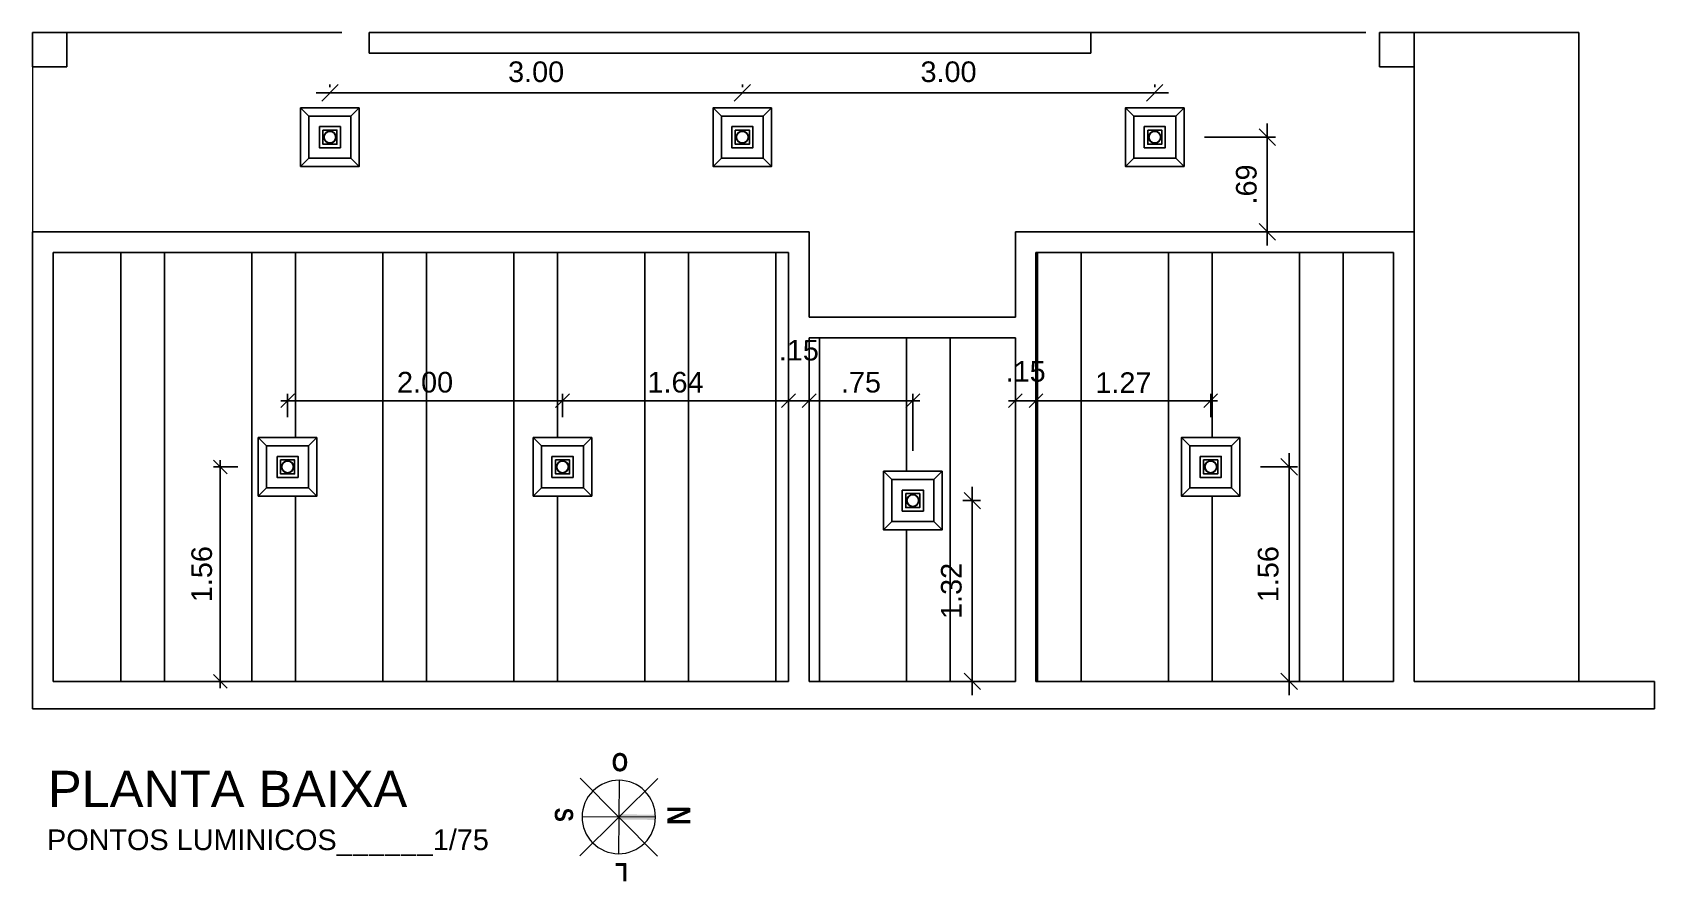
# Model space of a CAD drawing. Header units: metres. Extents: x 1186 to 11427, y -5173 to 11421.
# Drawn here: x 1244.27 to 1256.07, y 1435.69 to 1441.87 of the extents above; entities that cross this region are included whole.
import ezdxf

# ---------------------------------------------------------------- set-up
doc = ezdxf.new("R2010")
doc.units = ezdxf.units.M
doc.header["$LTSCALE"] = 8
doc.linetypes.add('DASHED2', pattern=[0.375, 0.25, -0.125])
doc.layers.get('0').update_dxf_attribs({"lineweight": 5})
for name, color, linetype in [('A-COTAS', 3, 'Continuous'), ('ARQ-ELEV6', 1, 'Continuous'), ('ARQ-PAR', 5, 'Continuous'), ('ARQ-PROJ', 7, 'DASHED2'), ('KIRYA - TEXTO', 7, 'Continuous'), ('LD_Luminárias', 220, 'Continuous')]:
    doc.layers.add(name, color=color, linetype=linetype)
for name, color, linetype, lineweight in [('KIRYA - COTAS', 7, 'Continuous', 5), ('KIRYA - PISO', 7, 'Continuous', 5), ('KIRYA - SÍMBOLO', 7, 'Continuous', 5)]:
    doc.layers.add(name, color=color, linetype=linetype, lineweight=lineweight)
doc.layers.add('KIRYA - Defpoints', color=7, linetype='Continuous', plot=False)
doc.styles.add('EA_140_1-75', font='swissl.ttf', dxfattribs={"height": 0.263})
doc.styles.add('EA_60_1-100', font='swissl.ttf', dxfattribs={"height": 0.15})
doc.styles.add('EA_60_1-75', font='swissl.ttf', dxfattribs={"height": 0.113})
doc.styles.add('EA_80_1-75', font='swissl.ttf', dxfattribs={"height": 0.15})
doc.styles.add('TECHNIC_BOLD', font='techb___.ttf')
doc.dimstyles.new('1-100', dxfattribs={"dimtxt": 0.15, "dimasz": 0.12, "dimexe": 0.06, "dimexo": 0.15, "dimgap": 0.075, "dimtad": 1, "dimzin": 4, "dimdsep": 46, "dimtxsty": 'EA_60_1-100', "dimblk1": 'OBLIQUE', "dimblk2": 'OBLIQUE', "dimsah": 1, "dimcen": 0.09, "dimdle": 0.1, "dimclrd": 144, "dimclre": 144, "dimclrt": 256, "dimadec": 0, "dimazin": 0, "dimtfac": 1, "dimtofl": 0, "dimtmove": 2, "dimatfit": 3, "dimldrblk": 'OBLIQUE', "dimfxl": 1, "dimtolj": 1, "dimtzin": 0, "dimarcsym": 0})
doc.dimstyles.new('1-75', dxfattribs={"dimtxt": 0.113, "dimasz": 0.1, "dimexe": 0.05, "dimexo": 0.15, "dimgap": 0.057, "dimtad": 1, "dimzin": 4, "dimdsep": 46, "dimtxsty": 'EA_60_1-75', "dimblk1": 'OBLIQUE', "dimblk2": 'OBLIQUE', "dimsah": 1, "dimcen": 0.09, "dimdle": 0.05, "dimclrd": 144, "dimclre": 144, "dimclrt": 256, "dimadec": 0, "dimazin": 0, "dimtfac": 1, "dimtofl": 0, "dimtmove": 2, "dimatfit": 3, "dimldrblk": 'OBLIQUE', "dimfxl": 1, "dimtolj": 1, "dimtzin": 0, "dimarcsym": 0})

# ---------------------------------------------------------------- blocks, each defined once
blk = doc.blocks.new('hehhehehe')
at = {"color": 224}
for points in [[(3287.4308, 1425.6228), (3287.5508, 1425.6228), (3287.5508, 1425.7428), (3287.4308, 1425.7428)], [(3287.4508, 1425.6428), (3287.5308, 1425.6428), (3287.5308, 1425.7228), (3287.4508, 1425.7228)]]:
    blk.add_lwpolyline(points, close=True, dxfattribs=at)
for radius in [0.034, 0.0331]:
    blk.add_circle((3287.4908, 1425.6828), radius, dxfattribs=at)
blk = doc.blocks.new('rfr')
at = {"color": 204}
for p, q in [((1658.4414, 796.1118), (1658.3988, 796.1544)), ((1658.6562, 796.1118), (1658.6988, 796.1544)), ((1658.4414, 795.897), (1658.3988, 795.8544)), ((1658.6562, 795.897), (1658.6988, 795.8544))]:
    blk.add_line(p, q, dxfattribs=at)
for points in [[(1658.6988, 796.1544), (1658.6988, 795.8544), (1658.3988, 795.8544), (1658.3988, 796.1544)], [(1658.6562, 796.1118), (1658.6562, 795.897), (1658.4414, 795.897), (1658.4414, 796.1118)]]:
    blk.add_lwpolyline(points, close=True, dxfattribs=at)
at = {"layer": 'LD_Luminárias', "xscale": -0.900000000000091, "yscale": 0.900000000000091, "zscale": 0.900000000000091, "rotation": 180}
blk.add_blockref('hehhehehe', (-1300.1929, 2079.1189), dxfattribs=at)
blk = doc.blocks.new('_OBLIQUE')
at = {"color": 0, "linetype": 'ByBlock'}
blk.add_line((-0.5, -0.5), (0.5, 0.5), dxfattribs=at)
blk = doc.blocks.new('*D591')
at = {"layer": 'Defpoints', "color": 0, "transparency": 16777216}
for p in [(1245.917, 1438.707), (1245.64, 1437.147), (1246.712, 1437.147)]:
    blk.add_point(p, dxfattribs=at)
at = {"layer": 'KIRYA - COTAS', "color": 144, "lineweight": -2, "transparency": 16777216}
for p, q in [((1245.767, 1438.707), (1245.59, 1438.707)), ((1245.64, 1438.757), (1245.64, 1437.097)), ((1246.562, 1437.147), (1245.59, 1437.147))]:
    blk.add_line(p, q, dxfattribs=at)
at = {"layer": 'KIRYA - COTAS', "color": 144, "lineweight": -2, "transparency": 16777216, "xscale": 0.1, "yscale": 0.1, "zscale": 0.1}
for p, rotation in [((1245.64, 1438.707), 90), ((1245.64, 1437.147), 270)]:
    blk.add_blockref('_OBLIQUE', p, dxfattribs=dict(at, rotation=rotation))
at = {"layer": 'KIRYA - COTAS', "transparency": 16777216, "insert": (1245.506, 1437.927), "char_height": 0.15, "attachment_point": 5, "rotation": 90, "style": 'EA_80_1-75'}
blk.add_mtext('\\A1;1.56', dxfattribs=at)
blk = doc.blocks.new('*D592')
at = {"layer": 'Defpoints', "color": 0, "transparency": 16777216}
for p in [(1248.13, 1439.188), (1246.13, 1438.92), (1248.13, 1438.92)]:
    blk.add_point(p, dxfattribs=at)
at = {"layer": 'KIRYA - COTAS', "color": 144, "lineweight": -2, "transparency": 16777216}
for p, q in [((1246.08, 1439.188), (1248.18, 1439.188)), ((1246.13, 1439.07), (1246.13, 1439.238)), ((1248.13, 1439.07), (1248.13, 1439.238))]:
    blk.add_line(p, q, dxfattribs=at)
at = {"layer": 'KIRYA - COTAS', "color": 144, "lineweight": -2, "transparency": 16777216, "xscale": 0.1, "yscale": 0.1, "zscale": 0.1, "rotation": 180}
blk.add_blockref('_OBLIQUE', (1246.13, 1439.188), dxfattribs=at)
at = {"layer": 'KIRYA - COTAS', "color": 144, "lineweight": -2, "transparency": 16777216, "xscale": 0.1, "yscale": 0.1, "zscale": 0.1}
blk.add_blockref('_OBLIQUE', (1248.13, 1439.188), dxfattribs=at)
at = {"layer": 'KIRYA - COTAS', "transparency": 16777216, "insert": (1247.13, 1439.322), "char_height": 0.15, "attachment_point": 5, "style": 'EA_80_1-75'}
blk.add_mtext('\\A1;2.00', dxfattribs=at)
blk = doc.blocks.new('*D593')
at = {"layer": 'Defpoints', "color": 0, "transparency": 16777216}
for p in [(1249.774, 1439.188), (1249.774, 1439.188), (1248.13, 1438.92)]:
    blk.add_point(p, dxfattribs=at)
at = {"layer": 'KIRYA - COTAS', "color": 144, "lineweight": -2, "transparency": 16777216}
for p, q in [((1249.774, 1439.338), (1249.774, 1439.238)), ((1248.08, 1439.188), (1249.824, 1439.188)), ((1248.13, 1439.07), (1248.13, 1439.238))]:
    blk.add_line(p, q, dxfattribs=at)
at = {"layer": 'KIRYA - COTAS', "color": 144, "lineweight": -2, "transparency": 16777216, "xscale": 0.1, "yscale": 0.1, "zscale": 0.1, "rotation": 180}
blk.add_blockref('_OBLIQUE', (1248.13, 1439.188), dxfattribs=at)
at = {"layer": 'KIRYA - COTAS', "color": 144, "lineweight": -2, "transparency": 16777216, "xscale": 0.1, "yscale": 0.1, "zscale": 0.1}
blk.add_blockref('_OBLIQUE', (1249.774, 1439.188), dxfattribs=at)
at = {"layer": 'KIRYA - COTAS', "transparency": 16777216, "insert": (1248.952, 1439.322), "char_height": 0.15, "attachment_point": 5, "style": 'EA_80_1-75'}
blk.add_mtext('\\A1;1.64', dxfattribs=at)
blk = doc.blocks.new('*D594')
at = {"layer": 'Defpoints', "color": 0, "transparency": 16777216}
for p in [(1249.774, 1439.188), (1249.924, 1439.188), (1249.924, 1439.188)]:
    blk.add_point(p, dxfattribs=at)
at = {"layer": 'KIRYA - COTAS', "color": 144, "lineweight": -2, "transparency": 16777216}
for p, q in [((1249.774, 1439.338), (1249.774, 1439.238)), ((1249.924, 1439.338), (1249.924, 1439.238)), ((1249.724, 1439.188), (1249.974, 1439.188))]:
    blk.add_line(p, q, dxfattribs=at)
at = {"layer": 'KIRYA - COTAS', "color": 144, "lineweight": -2, "transparency": 16777216, "xscale": 0.1, "yscale": 0.1, "zscale": 0.1, "rotation": 180}
blk.add_blockref('_OBLIQUE', (1249.774, 1439.188), dxfattribs=at)
at = {"layer": 'KIRYA - COTAS', "color": 144, "lineweight": -2, "transparency": 16777216, "xscale": 0.1, "yscale": 0.1, "zscale": 0.1}
blk.add_blockref('_OBLIQUE', (1249.924, 1439.188), dxfattribs=at)
at = {"layer": 'KIRYA - COTAS', "transparency": 16777216, "insert": (1249.849, 1439.555), "char_height": 0.15, "attachment_point": 5, "style": 'EA_80_1-75'}
blk.add_mtext('\\A1;.15', dxfattribs=at)
blk = doc.blocks.new('*D595')
at = {"layer": 'Defpoints', "color": 0, "transparency": 16777216}
for p in [(1249.924, 1439.188), (1250.678, 1439.188), (1250.678, 1438.675)]:
    blk.add_point(p, dxfattribs=at)
at = {"layer": 'KIRYA - COTAS', "color": 144, "lineweight": -2, "transparency": 16777216}
for p, q in [((1249.924, 1439.338), (1249.924, 1439.238)), ((1249.874, 1439.188), (1250.728, 1439.188)), ((1250.678, 1438.825), (1250.678, 1439.238))]:
    blk.add_line(p, q, dxfattribs=at)
at = {"layer": 'KIRYA - COTAS', "color": 144, "lineweight": -2, "transparency": 16777216, "xscale": 0.1, "yscale": 0.1, "zscale": 0.1, "rotation": 180}
blk.add_blockref('_OBLIQUE', (1249.924, 1439.188), dxfattribs=at)
at = {"layer": 'KIRYA - COTAS', "color": 144, "lineweight": -2, "transparency": 16777216, "xscale": 0.1, "yscale": 0.1, "zscale": 0.1}
blk.add_blockref('_OBLIQUE', (1250.678, 1439.188), dxfattribs=at)
at = {"layer": 'KIRYA - COTAS', "transparency": 16777216, "insert": (1250.301, 1439.322), "char_height": 0.15, "attachment_point": 5, "style": 'EA_80_1-75'}
blk.add_mtext('\\A1;.75', dxfattribs=at)
blk = doc.blocks.new('*D597')
at = {"layer": 'Defpoints', "color": 0, "transparency": 16777216}
for p in [(1251.574, 1439.188), (1251.574, 1438.707), (1251.424, 1438.397)]:
    blk.add_point(p, dxfattribs=at)
at = {"layer": 'KIRYA - COTAS', "color": 144, "lineweight": -2, "transparency": 16777216}
for p, q in [((1251.374, 1439.188), (1251.624, 1439.188)), ((1251.424, 1438.547), (1251.424, 1439.238)), ((1251.574, 1438.857), (1251.574, 1439.238))]:
    blk.add_line(p, q, dxfattribs=at)
at = {"layer": 'KIRYA - COTAS', "color": 144, "lineweight": -2, "transparency": 16777216, "xscale": 0.1, "yscale": 0.1, "zscale": 0.1, "rotation": 180}
blk.add_blockref('_OBLIQUE', (1251.424, 1439.188), dxfattribs=at)
at = {"layer": 'KIRYA - COTAS', "color": 144, "lineweight": -2, "transparency": 16777216, "xscale": 0.1, "yscale": 0.1, "zscale": 0.1}
blk.add_blockref('_OBLIQUE', (1251.574, 1439.188), dxfattribs=at)
at = {"layer": 'KIRYA - COTAS', "transparency": 16777216, "insert": (1251.499, 1439.401), "char_height": 0.15, "attachment_point": 5, "style": 'EA_80_1-75'}
blk.add_mtext('\\A1;.15', dxfattribs=at)
blk = doc.blocks.new('*D598')
at = {"layer": 'Defpoints', "color": 0, "transparency": 16777216}
for p in [(1252.845, 1439.188), (1252.845, 1438.92), (1251.574, 1438.707)]:
    blk.add_point(p, dxfattribs=at)
at = {"layer": 'KIRYA - COTAS', "color": 144, "lineweight": -2, "transparency": 16777216}
for p, q in [((1251.524, 1439.188), (1252.895, 1439.188)), ((1251.574, 1438.857), (1251.574, 1439.238)), ((1252.845, 1439.07), (1252.845, 1439.238))]:
    blk.add_line(p, q, dxfattribs=at)
at = {"layer": 'KIRYA - COTAS', "color": 144, "lineweight": -2, "transparency": 16777216, "xscale": 0.1, "yscale": 0.1, "zscale": 0.1, "rotation": 180}
blk.add_blockref('_OBLIQUE', (1251.574, 1439.188), dxfattribs=at)
at = {"layer": 'KIRYA - COTAS', "color": 144, "lineweight": -2, "transparency": 16777216, "xscale": 0.1, "yscale": 0.1, "zscale": 0.1}
blk.add_blockref('_OBLIQUE', (1252.845, 1439.188), dxfattribs=at)
at = {"layer": 'KIRYA - COTAS', "transparency": 16777216, "insert": (1252.21, 1439.32), "char_height": 0.15, "attachment_point": 5, "style": 'EA_80_1-75'}
blk.add_mtext('\\A1;1.27', dxfattribs=at)
blk = doc.blocks.new('*D599')
at = {"layer": 'Defpoints', "color": 0, "transparency": 16777216}
for p in [(1250.891, 1438.462), (1250.891, 1437.147), (1251.111, 1437.147)]:
    blk.add_point(p, dxfattribs=at)
at = {"layer": 'KIRYA - COTAS', "color": 144, "lineweight": -2, "transparency": 16777216}
for p, q in [((1251.111, 1438.562), (1251.111, 1437.047)), ((1251.041, 1438.462), (1251.171, 1438.462)), ((1251.041, 1437.147), (1251.171, 1437.147))]:
    blk.add_line(p, q, dxfattribs=at)
at = {"layer": 'KIRYA - COTAS', "color": 144, "lineweight": -2, "transparency": 16777216, "xscale": 0.12, "yscale": 0.12, "zscale": 0.12}
for p, rotation in [((1251.111, 1438.462), 90), ((1251.111, 1437.147), 270)]:
    blk.add_blockref('_OBLIQUE', p, dxfattribs=dict(at, rotation=rotation))
at = {"layer": 'KIRYA - COTAS', "transparency": 16777216, "insert": (1250.959, 1437.805), "char_height": 0.15, "attachment_point": 5, "rotation": 90, "style": 'EA_60_1-100'}
blk.add_mtext('\\A1;1.32', dxfattribs=at)
blk = doc.blocks.new('*D600')
at = {"layer": 'Defpoints', "color": 0, "transparency": 16777216}
for p in [(1253.058, 1438.707), (1253.058, 1437.147), (1253.416, 1437.147)]:
    blk.add_point(p, dxfattribs=at)
at = {"layer": 'KIRYA - COTAS', "color": 144, "lineweight": -2, "transparency": 16777216}
for p, q in [((1253.416, 1438.807), (1253.416, 1437.047)), ((1253.208, 1438.707), (1253.476, 1438.707)), ((1253.208, 1437.147), (1253.476, 1437.147))]:
    blk.add_line(p, q, dxfattribs=at)
at = {"layer": 'KIRYA - COTAS', "color": 144, "lineweight": -2, "transparency": 16777216, "xscale": 0.12, "yscale": 0.12, "zscale": 0.12}
for p, rotation in [((1253.416, 1438.707), 90), ((1253.416, 1437.147), 270)]:
    blk.add_blockref('_OBLIQUE', p, dxfattribs=dict(at, rotation=rotation))
at = {"layer": 'KIRYA - COTAS', "transparency": 16777216, "insert": (1253.264, 1437.927), "char_height": 0.15, "attachment_point": 5, "rotation": 90, "style": 'EA_60_1-100'}
blk.add_mtext('\\A1;1.56', dxfattribs=at)
blk = doc.blocks.new('*D601')
at = {"layer": 'Defpoints', "color": 0, "transparency": 16777216}
for p in [(1249.438, 1441.428), (1246.438, 1441.318), (1249.438, 1441.318)]:
    blk.add_point(p, dxfattribs=at)
at = {"layer": 'KIRYA - COTAS', "color": 144, "lineweight": -2, "transparency": 16777216}
for p, q in [((1246.438, 1441.468), (1246.438, 1441.488)), ((1249.438, 1441.468), (1249.438, 1441.488)), ((1246.338, 1441.428), (1249.538, 1441.428))]:
    blk.add_line(p, q, dxfattribs=at)
at = {"layer": 'KIRYA - COTAS', "color": 144, "lineweight": -2, "transparency": 16777216, "xscale": 0.12, "yscale": 0.12, "zscale": 0.12, "rotation": 180}
blk.add_blockref('_OBLIQUE', (1246.438, 1441.428), dxfattribs=at)
at = {"layer": 'KIRYA - COTAS', "color": 144, "lineweight": -2, "transparency": 16777216, "xscale": 0.12, "yscale": 0.12, "zscale": 0.12}
blk.add_blockref('_OBLIQUE', (1249.438, 1441.428), dxfattribs=at)
at = {"layer": 'KIRYA - COTAS', "transparency": 16777216, "insert": (1247.938, 1441.58), "char_height": 0.15, "attachment_point": 5, "style": 'EA_60_1-100'}
blk.add_mtext('\\A1;3.00', dxfattribs=at)
blk = doc.blocks.new('*D602')
at = {"layer": 'Defpoints', "color": 0, "transparency": 16777216}
for p in [(1252.438, 1441.428), (1249.438, 1441.318), (1252.438, 1441.318)]:
    blk.add_point(p, dxfattribs=at)
at = {"layer": 'KIRYA - COTAS', "color": 144, "lineweight": -2, "transparency": 16777216}
for p, q in [((1249.438, 1441.468), (1249.438, 1441.488)), ((1252.438, 1441.468), (1252.438, 1441.488)), ((1249.338, 1441.428), (1252.538, 1441.428))]:
    blk.add_line(p, q, dxfattribs=at)
at = {"layer": 'KIRYA - COTAS', "color": 144, "lineweight": -2, "transparency": 16777216, "xscale": 0.12, "yscale": 0.12, "zscale": 0.12, "rotation": 180}
blk.add_blockref('_OBLIQUE', (1249.438, 1441.428), dxfattribs=at)
at = {"layer": 'KIRYA - COTAS', "color": 144, "lineweight": -2, "transparency": 16777216, "xscale": 0.12, "yscale": 0.12, "zscale": 0.12}
blk.add_blockref('_OBLIQUE', (1252.438, 1441.428), dxfattribs=at)
at = {"layer": 'KIRYA - COTAS', "transparency": 16777216, "insert": (1250.938, 1441.58), "char_height": 0.15, "attachment_point": 5, "style": 'EA_60_1-100'}
blk.add_mtext('\\A1;3.00', dxfattribs=at)
blk = doc.blocks.new('*D603')
at = {"layer": 'Defpoints', "color": 0, "transparency": 16777216}
for p in [(1252.651, 1441.105), (1252.651, 1440.417), (1253.257, 1440.417)]:
    blk.add_point(p, dxfattribs=at)
at = {"layer": 'KIRYA - COTAS', "color": 144, "lineweight": -2, "transparency": 16777216}
for p, q in [((1253.257, 1441.205), (1253.257, 1440.317)), ((1252.801, 1441.105), (1253.317, 1441.105)), ((1252.801, 1440.417), (1253.317, 1440.417))]:
    blk.add_line(p, q, dxfattribs=at)
at = {"layer": 'KIRYA - COTAS', "color": 144, "lineweight": -2, "transparency": 16777216, "xscale": 0.12, "yscale": 0.12, "zscale": 0.12}
for p, rotation in [((1253.257, 1441.105), 90), ((1253.257, 1440.417), 270)]:
    blk.add_blockref('_OBLIQUE', p, dxfattribs=dict(at, rotation=rotation))
at = {"layer": 'KIRYA - COTAS', "transparency": 16777216, "insert": (1253.105, 1440.761), "char_height": 0.15, "attachment_point": 5, "rotation": 90, "style": 'EA_60_1-100'}
blk.add_mtext('\\A1;.69', dxfattribs=at)

msp = doc.modelspace()

# ---------------------------------------------------------------- hatches: boundary and pattern name
at = {"layer": 'KIRYA - Defpoints', "true_color": 0xc7c8ca}
h = msp.add_hatch(dxfattribs=at)
h.set_pattern_fill('ANSI32', color=9, scale=0.1, angle=45)
h.paths.add_polyline_path([(1249.774, 1440.267), (1244.424, 1440.267), (1244.424, 1437.147), (1249.774, 1437.147)])
h.paths.add_polyline_path([(1247.917, 1438.494), (1247.917, 1438.92), (1248.343, 1438.92), (1248.343, 1438.494)], flags=16)
h.paths.add_polyline_path([(1248.283, 1438.554), (1247.978, 1438.554), (1247.978, 1438.859), (1248.283, 1438.859)], flags=0)
h.paths.add_polyline_path([(1248.207, 1438.63), (1248.054, 1438.63), (1248.054, 1438.783), (1248.207, 1438.783)], flags=0)
h.paths.add_polyline_path([(1248.181, 1438.656), (1248.079, 1438.656), (1248.079, 1438.758), (1248.181, 1438.758)], flags=0)
h.paths.add_polyline_path([(1248.173, 1438.707, -1), (1248.088, 1438.707, -1)], flags=0)
h.paths.add_polyline_path([(1246.343, 1438.494), (1245.917, 1438.494), (1245.917, 1438.92), (1246.343, 1438.92)], flags=16)
h.paths.add_polyline_path([(1246.283, 1438.554), (1245.978, 1438.554), (1245.978, 1438.859), (1246.283, 1438.859)], flags=0)
h.paths.add_polyline_path([(1246.207, 1438.63), (1246.054, 1438.63), (1246.054, 1438.783), (1246.207, 1438.783)], flags=0)
h.paths.add_polyline_path([(1246.181, 1438.656), (1246.079, 1438.656), (1246.079, 1438.758), (1246.181, 1438.758)], flags=0)
h.paths.add_polyline_path([(1246.173, 1438.707, -1), (1246.088, 1438.707, -1)], flags=0)
h.paths.add_polyline_path([(1251.424, 1439.647), (1249.924, 1439.647), (1249.924, 1437.147), (1251.424, 1437.147)])
h.paths.add_polyline_path([(1250.465, 1438.25), (1250.465, 1438.675), (1250.891, 1438.675), (1250.891, 1438.25)], flags=16)
h.paths.add_polyline_path([(1250.525, 1438.31), (1250.525, 1438.615), (1250.83, 1438.615), (1250.83, 1438.31)], flags=0)
h.paths.add_polyline_path([(1250.601, 1438.386), (1250.601, 1438.539), (1250.754, 1438.539), (1250.754, 1438.386)], flags=0)
h.paths.add_polyline_path([(1250.627, 1438.411), (1250.627, 1438.514), (1250.729, 1438.514), (1250.729, 1438.411)], flags=0)
h.paths.add_polyline_path([(1250.72, 1438.462, -1), (1250.635, 1438.462, -1)], flags=0)
h.paths.add_polyline_path([(1254.174, 1440.267), (1251.574, 1440.267), (1251.574, 1437.147), (1254.174, 1437.147)])
h.paths.add_polyline_path([(1252.632, 1438.494), (1252.632, 1438.92), (1253.058, 1438.92), (1253.058, 1438.494)], flags=16)
h.paths.add_polyline_path([(1252.693, 1438.554), (1252.693, 1438.859), (1252.998, 1438.859), (1252.998, 1438.554)], flags=0)
h.paths.add_polyline_path([(1252.768, 1438.63), (1252.768, 1438.783), (1252.922, 1438.783), (1252.922, 1438.63)], flags=0)
h.paths.add_polyline_path([(1252.794, 1438.656), (1252.794, 1438.758), (1252.896, 1438.758), (1252.896, 1438.656)], flags=0)
h.paths.add_polyline_path([(1252.887, 1438.707, -1), (1252.803, 1438.707, -1)], flags=0)

# ---------------------------------------------------------------- linework, layer by layer
at = {"layer": 'ARQ-ELEV6'}
for p in [(1254.324, 1441.867), (1255.524, 1437.147)]:
    msp.add_line(p, (1255.524, 1441.867), dxfattribs=at)
at = {"layer": 'ARQ-PAR'}
for p, q in [((1246.724, 1441.717), (1246.724, 1441.867)), ((1246.724, 1441.867), (1249.424, 1441.867)), ((1251.974, 1441.867), (1249.424, 1441.867)), ((1251.974, 1441.717), (1251.974, 1441.867)), ((1251.974, 1441.717), (1246.724, 1441.717)), ((1254.324, 1441.617), (1254.124, 1441.617)), ((1244.274, 1440.417), (1244.274, 1436.947)), ((1249.774, 1440.417), (1244.274, 1440.417)), ((1249.924, 1440.417), (1249.774, 1440.417)), ((1249.924, 1439.797), (1249.924, 1440.417)), ((1254.324, 1440.417), (1251.424, 1440.417)), ((1251.424, 1440.417), (1251.424, 1439.797)), ((1254.324, 1437.147), (1254.324, 1440.417)), ((1244.424, 1440.267), (1249.774, 1440.267)), ((1244.424, 1440.267), (1244.424, 1437.147)), ((1249.774, 1437.147), (1249.774, 1440.267)), ((1251.574, 1437.147), (1251.574, 1440.267)), ((1251.574, 1440.267), (1254.174, 1440.267)), ((1254.174, 1440.267), (1254.174, 1437.147)), ((1249.924, 1439.797), (1251.424, 1439.797)), ((1249.924, 1437.147), (1249.924, 1439.647)), ((1249.924, 1439.647), (1251.424, 1439.647)), ((1251.424, 1439.647), (1251.424, 1437.147)), ((1249.774, 1437.147), (1244.424, 1437.147)), ((1249.924, 1437.147), (1251.424, 1437.147)), ((1254.174, 1437.147), (1251.574, 1437.147)), ((1256.074, 1437.147), (1254.324, 1437.147)), ((1254.324, 1437.147), (1255.524, 1437.147)), ((1256.074, 1437.147), (1256.074, 1436.947)), ((1256.074, 1436.947), (1244.274, 1436.947))]:
    msp.add_line(p, q, dxfattribs=at)
for points in [[(1244.274, 1441.867), (1244.524, 1441.867), (1244.524, 1441.617), (1244.274, 1441.617)], [(1254.074, 1441.867), (1254.324, 1441.867), (1254.324, 1441.617), (1254.074, 1441.617)]]:
    msp.add_lwpolyline(points, close=True, dxfattribs=at)
at = {"layer": 'ARQ-PROJ'}
for p, q in [((1244.524, 1441.867), (1246.724, 1441.867)), ((1251.974, 1441.867), (1254.074, 1441.867)), ((1254.324, 1441.617), (1254.324, 1440.417))]:
    msp.add_line(p, q, dxfattribs=at)
at = {"layer": 'KIRYA - PISO'}
msp.add_lwpolyline([(1244.274, 1441.742), (1244.274, 1440.417)], dxfattribs=at)
at = {"layer": 'KIRYA - SÍMBOLO'}
for p, q in [((1248.824, 1436.442), (1248.256, 1435.879)), ((1248.258, 1436.444), (1248.821, 1435.876)), ((1248.541, 1436.427), (1248.538, 1435.894)), ((1248.806, 1436.159), (1248.273, 1436.162))]:
    msp.add_line(p, q, dxfattribs=at)
at = {"layer": 'KIRYA - SÍMBOLO', "color": 12}
for start, end in [(89.8048, 134.7323), (44.784, 89.8054)]:
    msp.add_arc((1248.54, 1436.161), 0.267, start, end, dxfattribs=at)
at = {"layer": 'KIRYA - SÍMBOLO', "color": 32}
for centre, start, end in [((1248.539, 1436.16), 134.7323, 179.6591), ((1248.539, 1436.161), 359.66, 44.6805), ((1248.539, 1436.161), 314.7323, 359.6591)]:
    msp.add_arc(centre, 0.267, start, end, dxfattribs=at)
at = {"layer": 'KIRYA - SÍMBOLO', "color": 152}
for centre, start, end in [((1248.539, 1436.16), 179.7064, 224.6805), ((1248.539, 1436.161), 224.784, 269.8054), ((1248.539, 1436.161), 269.8064, 314.7323)]:
    msp.add_arc(centre, 0.267, start, end, dxfattribs=at)
at = {"layer": 'KIRYA - SÍMBOLO'}
msp.add_solid([(1248.54, 1436.18), (1248.806, 1436.178), (1248.54, 1436.141), (1248.806, 1436.14)], dxfattribs=at)

# ---------------------------------------------------------------- block references
at = {"layer": 'A-COTAS', "xscale": 1.419468630819374, "yscale": 1.419468630819374, "zscale": 1.419468630819374}
for p in [(-1107.82, 311.202), (-1104.82, 311.202), (-1101.82, 311.202), (-1108.128, 308.804), (-1106.128, 308.804), (-1101.413, 308.804), (-1103.58, 308.559)]:
    msp.add_blockref('rfr', p, dxfattribs=at)

# ---------------------------------------------------------------- texts
at = {"layer": 'KIRYA - SÍMBOLO', "style": 'TECHNIC_BOLD'}
for s, rotation, p in [('O', 179.7323, (1248.607, 1436.626)), ('S', 269.7323, (1248.074, 1436.228)), ('L', 179.7323, (1248.604, 1435.825))]:
    msp.add_text(s, height=0.133, rotation=rotation, dxfattribs=at).set_placement(p)
at = {"layer": 'KIRYA - SÍMBOLO', "color": 240, "true_color": 0xed1f24, "style": 'TECHNIC_BOLD'}
msp.add_text('N', height=0.167, rotation=269.7323, dxfattribs=at).set_placement((1248.893, 1436.241))
at = {"layer": 'KIRYA - TEXTO', "attachment_point": 1}
for s, insert, char_height, width, style in [('{\\fArial|b0|i0|c0|p34;PLANTA BAIXA}', (1244.387, 1436.497), 0.263, 11.78177, 'EA_140_1-75'), ('\\pxt13;{\\fArial|b0|i0|c0|p34;PONTOS LUMINICOS______1/75}', (1244.38, 1436.07), 0.15, 11.20847, 'EA_80_1-75')]:
    msp.add_mtext(s, dxfattribs=dict(at, insert=insert, char_height=char_height, width=width, style=style))

# ---------------------------------------------------------------- dimensions: what is measured, and where the dimension line sits
at = {"layer": 'KIRYA - COTAS'}
for base, p1, p2, dimstyle, override, picture, middle in [((1249.438, 1441.428), (1246.438, 1441.318), (1249.438, 1441.318), '1-100', {"dimfxl": 1.25}, '*D601', (1247.938, 1441.58)), ((1252.438, 1441.428), (1249.438, 1441.318), (1252.438, 1441.318), '1-100', {"dimfxl": 1.25}, '*D602', (1250.938, 1441.58)), ((1249.924, 1439.188), (1249.774, 1439.188), (1249.924, 1439.188), '1-75', {"dimtxsty": 'EA_80_1-75'}, '*D594', (1249.849, 1439.555)), ((1251.574, 1439.188), (1251.424, 1438.397), (1251.574, 1438.707), '1-75', {"dimtxsty": 'EA_80_1-75'}, '*D597', (1251.499, 1439.401)), ((1248.13, 1439.188), (1246.13, 1438.92), (1248.13, 1438.92), '1-75', {"dimtxsty": 'EA_80_1-75'}, '*D592', (1247.13, 1439.322)), ((1249.774, 1439.188), (1248.13, 1438.92), (1249.774, 1439.188), '1-75', {"dimtxsty": 'EA_80_1-75'}, '*D593', (1248.952, 1439.322)), ((1250.678, 1439.188), (1249.924, 1439.188), (1250.678, 1438.675), '1-75', {"dimtxsty": 'EA_80_1-75'}, '*D595', (1250.301, 1439.322)), ((1252.845, 1439.188), (1251.574, 1438.707), (1252.845, 1438.92), '1-75', {"dimtxsty": 'EA_80_1-75'}, '*D598', (1252.21, 1439.32))]:
    dim = msp.add_linear_dim(base=base, p1=p1, p2=p2, dimstyle=dimstyle, override=override, dxfattribs=at)
    dim.commit()
    dim.dimension.update_dxf_attribs({"geometry": picture, "text_midpoint": middle})
for base, p1, p2, dimstyle, override, picture, middle in [((1253.257, 1440.417), (1252.651, 1441.105), (1252.651, 1440.417), '1-100', {"dimfxl": 1.25}, '*D603', (1253.105, 1440.761)), ((1253.416, 1437.147), (1253.058, 1438.707), (1253.058, 1437.147), '1-100', {"dimfxl": 1.25}, '*D600', (1253.264, 1437.927)), ((1245.64, 1437.147), (1245.917, 1438.707), (1246.712, 1437.147), '1-75', {"dimtxsty": 'EA_80_1-75'}, '*D591', (1245.506, 1437.927)), ((1251.1108, 1437.1468), (1250.8907, 1438.4624), (1250.8907, 1437.1468), '1-100', {"dimfxl": 1.25}, '*D599', (1250.9587, 1437.8046))]:
    dim = msp.add_linear_dim(base=base, p1=p1, p2=p2, angle=90, dimstyle=dimstyle, override=override, dxfattribs=at)
    dim.commit()
    dim.dimension.update_dxf_attribs({"geometry": picture, "text_midpoint": middle})

doc.saveas('drawing.dxf')
